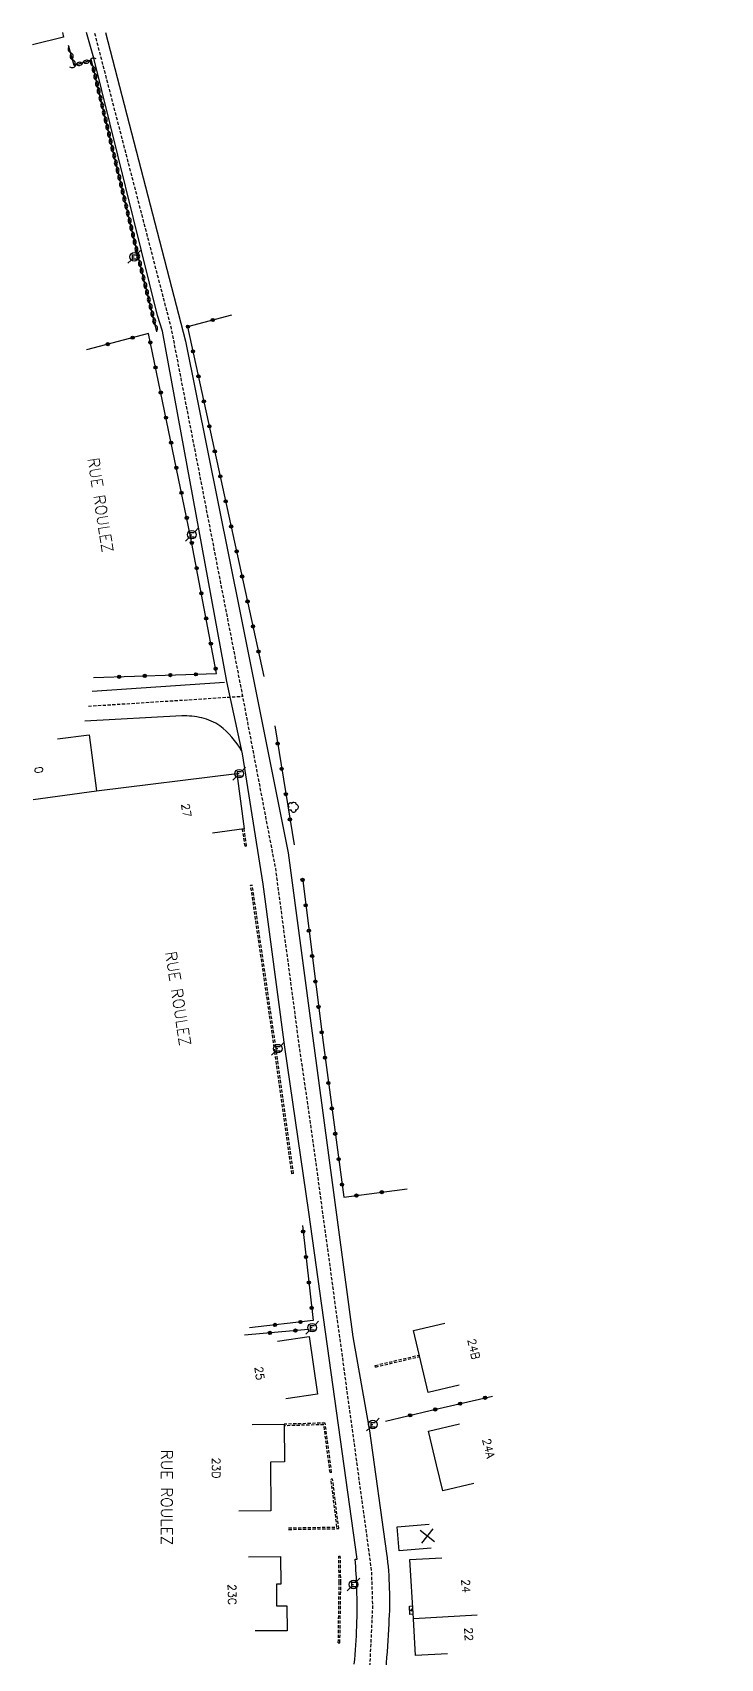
# Model space of a CAD drawing. Header units: millimetres. Extents: x 146000 to 147000, y 130248 to 131000.
# Drawn here: x 146892.5 to 147000, y 130745.9 to 131000 of the extents above; entities that cross this region are included whole.
import ezdxf
from ezdxf.enums import TextEntityAlignment as Align

# ---------------------------------------------------------------- set-up
doc = ezdxf.new("R2010")
doc.units = ezdxf.units.MM
doc.linetypes.add('DASHED', pattern=[0.75, 0.5, -0.25])
doc.layers.get('0').update_dxf_attribs({"linetype": 'CONTINUOUS'})
for name, color, linetype in [('W0001', 6, 'DASHED'), ('W0008', 7, 'CONTINUOUS'), ('W0100', 7, 'CONTINUOUS'), ('W0112', 1, 'DASHED'), ('W0300', 7, 'CONTINUOUS'), ('W0310', 3, 'CONTINUOUS'), ('W0322', 7, 'CONTINUOUS'), ('W0471', 7, 'CONTINUOUS'), ('W0989', 7, 'CONTINUOUS'), ('W0991', 7, 'CONTINUOUS'), ('W1102', 7, 'CONTINUOUS')]:
    doc.layers.add(name, color=color, linetype=linetype)
doc.styles.get("Standard").update_dxf_attribs({"font": 'romans.shx', "width": 0.85})

# ---------------------------------------------------------------- blocks, each defined once
blk = doc.blocks.new('T471')
for p, q in [((-0.333334, 0.333334), (-0.333334, -0.333334)), ((-0.333334, 0.333334), (0.333334, 0.333334)), ((-0.333334, 0), (0, 0)), ((0.500001, 0.500001), (1.000002, 1.000002)), ((-0.500001, -0.500001), (-1.000002, -1.000002)), ((-0.333334, -0.333334), (0.333334, -0.333334))]:
    blk.add_line(p, q)
blk.add_ellipse((0, 0), major_axis=(0.471405, 0.471405), ratio=1, start_param=5.4977871438, end_param=11.780972451)
blk = doc.blocks.new('T300')
for p, q in [((-0.8, 0.51), (-0.86, 0.34)), ((-0.86, 0.34), (-0.86, 0.17)), ((-0.86, 0.17), (-0.74, 0.06)), ((-0.69, 0.63), (-0.8, 0.51)), ((-0.8, -0.06), (-0.74, 0.06)), ((-0.74, 0.06), (-0.69, 0.11)), ((-0.57, 0.69), (-0.69, 0.63)), ((-0.46, 0.69), (-0.57, 0.69)), ((-0.29, 0.63), (-0.46, 0.69)), ((-0.29, 0.63), (-0.17, 0.74)), ((-0.23, 0.57), (-0.29, 0.63)), ((-0.17, 0.74), (-0.06, 0.8)), ((-0.06, 0.8), (0.06, 0.8)), ((0.06, 0.8), (0.23, 0.74)), ((0.23, 0.74), (0.34, 0.63)), ((0.34, 0.63), (0.4, 0.51)), ((0.46, 0.46), (0.34, 0.46)), ((0.4, 0.51), (0.4, 0.46)), ((0.57, 0.4), (0.46, 0.46)), ((0.57, 0.4), (0.69, 0.29)), ((0.69, 0.29), (0.74, 0.17)), ((0.74, 0.06), (0.69, -0.17)), ((0.74, 0.17), (0.74, 0.06)), ((-0.8, -0.17), (-0.8, -0.06)), ((-0.8, -0.23), (-0.8, -0.17)), ((-0.74, -0.34), (-0.8, -0.23)), ((-0.69, -0.4), (-0.74, -0.34)), ((-0.51, -0.46), (-0.69, -0.4)), ((-0.4, -0.46), (-0.51, -0.46)), ((-0.4, -0.46), (-0.34, -0.46)), ((-0.34, -0.46), (-0.34, -0.4)), ((-0.34, -0.51), (-0.34, -0.46)), ((-0.29, -0.63), (-0.34, -0.51)), ((-0.17, -0.74), (-0.29, -0.63)), ((-0.06, -0.8), (-0.17, -0.74)), ((0.06, -0.8), (-0.06, -0.8)), ((0.17, -0.74), (0.06, -0.8)), ((0.23, -0.69), (0.17, -0.74)), ((0.29, -0.46), (0.23, -0.46)), ((0.29, -0.63), (0.23, -0.69)), ((0.46, -0.4), (0.29, -0.46)), ((0.34, -0.51), (0.29, -0.63)), ((0.34, -0.51), (0.34, -0.46)), ((0.57, -0.34), (0.46, -0.4)), ((0.63, -0.29), (0.57, -0.34)), ((0.69, -0.17), (0.63, -0.29))]:
    blk.add_line(p, q)
blk = doc.blocks.new('t322o')
at = {"color": 0, "linetype": 'Continuous'}
for radius in [0.25, 0.15]:
    blk.add_circle((0, 0), radius, dxfattribs=at)
blk = doc.blocks.new('t310o')
at = {"color": 0, "linetype": 'Continuous'}
for centre, start, end in [((-0.5, 0.38), 216.8699, 323.1304), ((0.5, -0.37), 36.8699, 143.1303)]:
    blk.add_arc(centre, 0.625, start, end, dxfattribs=at)
blk = doc.blocks.new('t991o')
at = {"color": 0, "linetype": 'Continuous'}
for p, q in [((-1, 1), (1, -1)), ((-1, -1), (1, 1))]:
    blk.add_line(p, q, dxfattribs=at)

msp = doc.modelspace()

# ---------------------------------------------------------------- linework, layer by layer
at = {"layer": 'W0001', "flags": 128}
for points in [[(146988.69, 130559.2), (146977.11, 130574.36), (146965.16, 130590.01), (146957.12, 130600.15), (146955.58, 130603.12), (146950.71, 130615.12), (146948.48, 130627.04), (146947.09, 130640.13), (146946.72, 130649.76), (146944.78, 130698.64), (146944.02, 130717.53), (146943.96, 130728.94), (146944.68, 130738.81), (146945.24, 130744.73), (146945.68, 130754.11), (146945.51, 130759.62), (146942.89, 130778.84), (146936.06, 130828.89), (146934.19, 130841.77), (146930.51, 130869.37), (146925.37, 130896.3), (146914.22, 130953.76), (146902.22, 131000)], [(146901.24, 130894.75), (146919.36, 130895.91), (146925.37, 130896.3), (146925.37, 130896.3)]]:
    msp.add_lwpolyline(points, dxfattribs=at)
at = {"layer": 'W0008'}
msp.add_line((146901.81, 130897.1), (146922.53, 130898.5), dxfattribs=at)
at = {"layer": 'W0008', "flags": 128}
for points in [[(146942.78, 130745.07, 0.0322), (146943.19, 130756.86, 0.0075), (146942.94, 130761.45), (146943.23, 130761.48), (146935.71, 130815.71), (146931.96, 130841.48), (146928.55, 130866.93), (146925.32, 130887.31), (146922.88, 130898.62), (146912.81, 130953.33), (146912.02, 130955.78), (146902.09, 130995.97), (146900.94, 131000)], [(146903.94, 131000), (146916.43, 130951.75), (146924.94, 130909.35), (146932.46, 130871.82), (146936.42, 130842.07), (146942.55, 130796.19), (146945.14, 130781.51), (146947.84, 130762.37, -0.0465), (146948.17, 130751.36, -0.0091), (146947.7, 130744.38), (146946.62, 130731.3), (146946.25, 130724.63), (146947.37, 130696.62), (146948.38, 130671.06), (146949.3, 130648, 0.1713), (146950.52, 130644.96, 0.1644), (146953.33, 130643.43, 0.0957), (146956.37, 130643.58), (146971.74, 130646.77), (146995.7, 130651.81), (147000, 130652.73)], [(146925.19, 130887.78, 0.0898), (146921.8, 130891.67, 0.0916), (146918.97, 130892.91, 0.0733), (146915.85, 130893.21), (146900.68, 130892.41), (146900.68, 130892.41)]]:
    msp.add_lwpolyline(points, format="xyb", dxfattribs=at)
at = {"layer": 'W0100'}
for p, q in [((146951.43, 130753.48), (146951.94, 130753.51)), ((146951.94, 130753.51), (146951.67, 130753.66)), ((146951.94, 130753.51), (146951.69, 130753.33))]:
    msp.add_line(p, q, dxfattribs=at)
at = {"layer": 'W0100', "flags": 128}
for points in [[(146897.2, 131000), (146897.37, 130999.29), (146892.51, 130998.1), (146892.51, 130998.1)], [(146896.4, 130889.62), (146901.35, 130890.28), (146902.52, 130881.5), (146924.45, 130884.23), (146925.58, 130875.57), (146920.62, 130874.91), (146920.62, 130874.91)], [(146959.18, 130788.66), (146954.32, 130787.52), (146952.04, 130797.2), (146956.91, 130798.34), (146956.91, 130798.34)], [(146930.78, 130795.53), (146935.72, 130796.26), (146937.05, 130787.24), (146932.11, 130786.51), (146932.11, 130786.51)], [(146926.82, 130782.51), (146931.82, 130782.56), (146931.88, 130776.66), (146929.69, 130776.61), (146929.76, 130769), (146924.76, 130768.95), (146924.76, 130768.95)], [(146961.48, 130773.3), (146956.61, 130772.14), (146955.64, 130776.23), (146954.39, 130781.46), (146959.25, 130782.62), (146959.25, 130782.62)], [(146954.78, 130763.17), (146949.8, 130762.75), (146949.48, 130766.52), (146954.46, 130766.94), (146954.46, 130766.94)], [(146926.28, 130761.83), (146931.28, 130761.86), (146931.31, 130757.55), (146930.63, 130757.54), (146930.64, 130754.16), (146932.23, 130754.17), (146932.29, 130750.28), (146927.29, 130750.25), (146927.29, 130750.25)], [(146957.33, 130746.7), (146952.33, 130746.41), (146952.02, 130752.14), (146951.48, 130761.41), (146956.47, 130761.7), (146956.47, 130761.7)], [(146951.98, 130752.87), (146951.45, 130752.84), (146951.41, 130754.13), (146951.91, 130754.16), (146951.91, 130754.16)]]:
    msp.add_lwpolyline(points, dxfattribs=at)
at = {"layer": 'W0112'}
for p, q in [((146925.73, 130872.87), (146925.33, 130875.53)), ((146925.97, 130872.91), (146925.58, 130875.57)), ((146925.73, 130872.87), (146925.97, 130872.91)), ((146926.59, 130866.76), (146926.84, 130866.8)), ((146930.39, 130840.65), (146926.59, 130866.76)), ((146930.64, 130840.69), (146926.84, 130866.8)), ((146933.04, 130821.69), (146930.39, 130840.65)), ((146933.29, 130821.73), (146930.64, 130840.69)), ((146933.29, 130821.73), (146933.04, 130821.69)), ((146946.03, 130791.74), (146952.94, 130793.36)), ((146946.09, 130791.49), (146953, 130793.12)), ((146946.09, 130791.49), (146946.03, 130791.74)), ((146938.24, 130782.73), (146931.82, 130782.56)), ((146938.03, 130782.47), (146931.82, 130782.31)), ((146939, 130775), (146938.03, 130782.47)), ((146939.25, 130775.03), (146938.24, 130782.73)), ((146939.25, 130775.03), (146939, 130775)), ((146939.4, 130773.98), (146939.15, 130773.95)), ((146940.08, 130766.49), (146939.15, 130773.95)), ((146940.36, 130766.24), (146939.4, 130773.98)), ((146932.51, 130766.36), (146940.08, 130766.49)), ((146932.52, 130766.11), (146940.36, 130766.24)), ((146940.43, 130757.82), (146940.35, 130761.92)), ((146940.35, 130761.92), (146940.6, 130761.92)), ((146940.68, 130757.82), (146940.6, 130761.92)), ((146940.29, 130748.41), (146940.43, 130757.82)), ((146940.54, 130748.4), (146940.68, 130757.82)), ((146940.29, 130748.41), (146940.54, 130748.4))]:
    msp.add_line(p, q, dxfattribs=at)
at = {"layer": 'W0310', "flags": 128}
msp.add_lwpolyline([(146911.95, 130953.24), (146909.06, 130964.83), (146901.72, 130995.67), (146899.04, 130994.87), (146898.14, 130997.96), (146898.14, 130997.96)], dxfattribs=at)
at = {"layer": 'W0322'}
for p, q in [((146930.37, 130891.67), (146933.37, 130873.1)), ((146935.58, 130797.35), (146925.62, 130796.47))]:
    msp.add_line(p, q, dxfattribs=at)
at = {"layer": 'W0322', "flags": 128}
for points in [[(146923.6, 130955.86), (146916.74, 130954.03), (146928.67, 130899.38), (146928.67, 130899.38)], [(146902.06, 130899.22), (146921.27, 130899.83), (146917.21, 130921.26), (146910.63, 130952.97), (146900.95, 130950.43), (146900.95, 130950.43)], [(146934.67, 130867.89), (146937.9, 130842.17), (146941.14, 130818.02), (146951.05, 130819.35), (146951.05, 130819.35)], [(146934.69, 130813.59), (146936.35, 130798.74), (146926.41, 130797.63), (146926.41, 130797.63)], [(146947.64, 130783.04), (146954.64, 130784.67), (146964.38, 130786.95), (146964.38, 130786.95)]]:
    msp.add_lwpolyline(points, dxfattribs=at)
at = {"layer": 'W1102'}
for p, q in [((146892.61, 130880.18), (146902.52, 130881.5)), ((146962.01, 130752.7), (146952.02, 130752.14))]:
    msp.add_line(p, q, dxfattribs=at)

# ---------------------------------------------------------------- block references
at = {"layer": 'W0300'}
msp.add_blockref('T300', (146933.3, 130878.93), dxfattribs=at)
at = {"layer": 'W0310'}
for p, rotation in [((146898.47, 130996.85), 106.1525193710288), ((146898.79, 130995.74), 106.1525193710288), ((146899.27, 130994.94), 196.7334273255719), ((146900.38, 130995.27), 196.7334273255719), ((146901.49, 130995.6), 196.7334273255719), ((146901.93, 130994.78), 103.3976886490354), ((146902.2, 130993.66), 103.3976886490354), ((146902.46, 130992.53), 103.3976886490354), ((146902.73, 130991.41), 103.3976886490354), ((146903, 130990.29), 103.3976886490354), ((146903.27, 130989.16), 103.3976886490354), ((146903.53, 130988.04), 103.3976886490354), ((146903.8, 130986.92), 103.3976886490354), ((146904.07, 130985.79), 103.3976886490354), ((146904.34, 130984.67), 103.3976886490354), ((146904.6, 130983.55), 103.3976886490354), ((146904.87, 130982.42), 103.3976886490354), ((146905.14, 130981.3), 103.3976886490354), ((146905.41, 130980.18), 103.3976886490354), ((146905.67, 130979.05), 103.3976886490354), ((146905.94, 130977.93), 103.3976886490354), ((146906.21, 130976.8), 103.3976886490354), ((146906.48, 130975.68), 103.3976886490354), ((146906.75, 130974.56), 103.3976886490354), ((146907.01, 130973.43), 103.3976886490354), ((146907.28, 130972.31), 103.3976886490354), ((146907.55, 130971.19), 103.3976886490354), ((146907.82, 130970.06), 103.3976886490354), ((146908.08, 130968.94), 103.3976886490354), ((146908.35, 130967.82), 103.3976886490354), ((146908.62, 130966.69), 103.3976886490354), ((146908.89, 130965.57), 103.3976886490354), ((146909.16, 130964.45), 103.9900687202757), ((146909.44, 130963.33), 103.9900687202757), ((146909.72, 130962.21), 103.9900687202757), ((146910, 130961.08), 103.9900687202757), ((146910.27, 130959.96), 103.9900687202757), ((146910.55, 130958.84), 103.9900687202757), ((146910.83, 130957.72), 103.9900687202757), ((146911.11, 130956.6), 103.9900687202757), ((146911.39, 130955.48), 103.9900687202757), ((146911.67, 130954.36), 103.9900687202757)]:
    msp.add_blockref('t310o', p, dxfattribs=dict(at, rotation=rotation))
at = {"layer": 'W0322'}
for p, rotation in [((146916.8, 130954.05), 194.9305850490818), ((146920.67, 130955.08), 194.9305850490818), ((146904.27, 130951.31), 194.7017876867009), ((146908.14, 130952.32), 194.7017876867009), ((146910.92, 130951.58), 101.7155395784658), ((146917.58, 130950.19), 282.3138838555857), ((146911.73, 130947.66), 101.7155395784658), ((146918.44, 130946.28), 282.3138838555857), ((146912.55, 130943.74), 101.7155395784658), ((146919.29, 130942.37), 282.3138838555857), ((146913.36, 130939.83), 101.7155395784658), ((146920.14, 130938.46), 282.3138838555857), ((146914.17, 130935.91), 101.7155395784658), ((146920.99, 130934.56), 282.3138838555857), ((146914.98, 130931.99), 101.7155395784658), ((146921.85, 130930.65), 282.3138838555857), ((146915.79, 130928.08), 101.7155395784658), ((146922.7, 130926.74), 282.3138838555857), ((146916.61, 130924.16), 101.7155395784658), ((146923.55, 130922.83), 282.3138838555857), ((146917.4, 130920.24), 100.7320860933659), ((146924.41, 130918.92), 282.3138838555857), ((146918.15, 130916.31), 100.7320860933659), ((146925.26, 130915.02), 282.3138838555857), ((146918.89, 130912.38), 100.7320860933659), ((146926.11, 130911.11), 282.3138838555857), ((146919.64, 130908.45), 100.7320860933659), ((146926.97, 130907.2), 282.3138838555857), ((146920.38, 130904.52), 100.7320860933659), ((146927.82, 130903.29), 282.3138838555857), ((146910.05, 130899.47), 1.81186260648425), ((146914.05, 130899.6), 1.81186260648425), ((146918.05, 130899.72), 1.81186260648425), ((146921.13, 130900.59), 100.7320860933659), ((146906.05, 130899.34), 1.81186260648425), ((146930.82, 130888.9), 279.1629487109504), ((146931.45, 130884.95), 279.1629487109504), ((146932.09, 130881), 279.1629487109504), ((146932.73, 130877.05), 279.1629487109504), ((146934.71, 130867.6), 277.1548731343475), ((146935.2, 130863.63), 277.1548731343475), ((146935.7, 130859.66), 277.1548731343475), ((146936.2, 130855.7), 277.1548731343475), ((146936.7, 130851.73), 277.1548731343475), ((146937.2, 130847.76), 277.1548731343475), ((146937.7, 130843.79), 277.1548731343475), ((146938.21, 130839.82), 277.6337222133016), ((146938.74, 130835.86), 277.6337222133016), ((146939.28, 130831.89), 277.6337222133016), ((146939.81, 130827.93), 277.6337222133016), ((146940.34, 130823.96), 277.6337222133016), ((146940.87, 130820), 277.6337222133016), ((146943.12, 130818.28), 7.633793091260642), ((146947.08, 130818.81), 7.633793091260642), ((146934.79, 130812.65), 276.3914157320307), ((146935.24, 130808.68), 276.3914157320307), ((146935.68, 130804.7), 276.3914157320307), ((146936.13, 130800.73), 276.3914157320307), ((146930.39, 130798.07), 186.3920121952803), ((146934.36, 130798.52), 186.3920121952803), ((146929.6, 130796.82), 185.0772996736562), ((146933.59, 130797.18), 185.0772996736562), ((146959.32, 130785.77), 13.14573961106739), ((146963.22, 130786.68), 13.14573961106739), ((146951.53, 130783.95), 13.14524863739662), ((146955.43, 130784.86), 13.14573961106739)]:
    msp.add_blockref('t322o', p, dxfattribs=dict(at, rotation=rotation))
at = {"layer": 'W0471'}
for p in [(146908.41, 130964.95), (146917.42, 130921.54), (146924.81, 130884.2), (146930.85, 130841.24), (146936.22, 130797.64), (146945.69, 130782.5), (146942.67, 130757.52)]:
    msp.add_blockref('T471', p, dxfattribs=at)
at = {"layer": 'W0991', "rotation": 6.786489255562795}
msp.add_blockref('t991o', (146954.21, 130765.1), dxfattribs=at)

# ---------------------------------------------------------------- texts
at = {"layer": 'W0989'}
for rotation, p in [(278.7813, (146903.14, 130926.16)), (278.7813, (146915.26, 130849.04)), (270.1131, (146913.5, 130771.11))]:
    msp.add_text('RUE ROULEZ', height=1.75, rotation=rotation, dxfattribs=at).set_placement(p, align=Align.MIDDLE)
at = {"layer": 'W0991'}
for s, rotation, p in [('0', 277.5893, (146893.51, 130884.77)), ('27', 278.6531, (146916.54, 130878.46)), ('24B', 283.2256, (146961.45, 130794.3)), ('25', 278.3856, (146927.98, 130790.51)), ('24A', 283.4465, (146963.77, 130778.78)), ('23D', 270.4859, (146921.2, 130775.7)), ('23C', 270.8741, (146923.7, 130755.94)), ('24', 273.3692, (146960.24, 130757.27)), ('22', 273.0812, (146960.67, 130749.73))]:
    msp.add_text(s, height=1.25, rotation=rotation, dxfattribs=at).set_placement(p, align=Align.MIDDLE)

doc.saveas('drawing.dxf')
